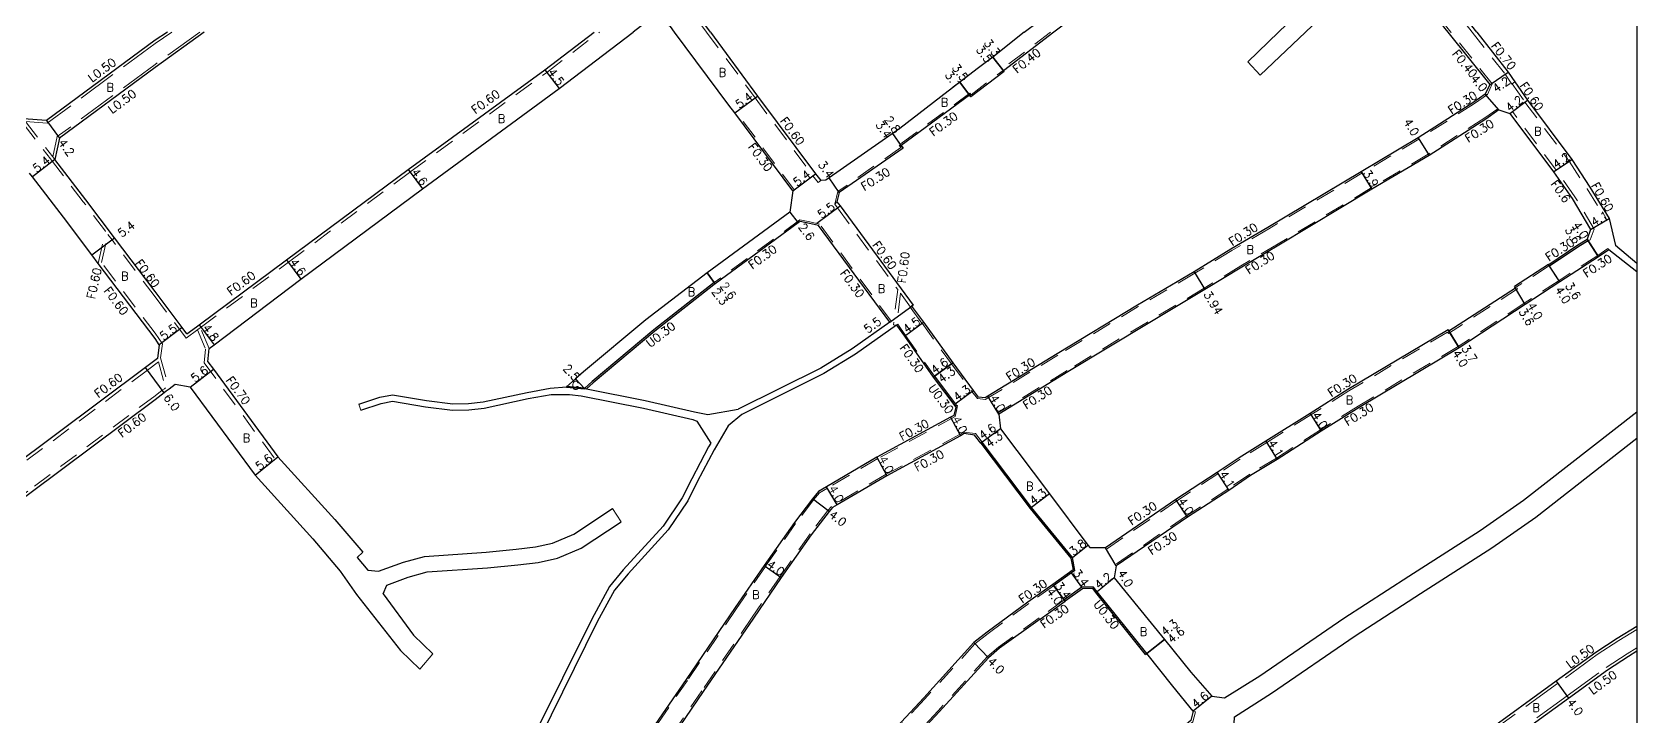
# Model space of a CAD drawing. Header units: metres. Extents: x -3200 to -2400, y -111000 to -110400.
# Drawn here: x -2706.2 to -2400, y -110776.9 to -110646.3 of the extents above; entities that cross this region are included whole.
import ezdxf

# ---------------------------------------------------------------- set-up
doc = ezdxf.new("R2010")
doc.units = ezdxf.units.M
doc.header["$LTSCALE"] = 2.5
doc.linetypes.add('2232000', pattern=[2.5, 1.5, -1])
doc.linetypes.add('2233000', pattern=[4, 3, -1])
for name, color, linetype, lineweight in [('2101000', 177, 'Continuous', 30), ('2102000', 191, 'Continuous', 30), ('2102001', 191, 'Continuous', 9), ('2232000', 4, '2232000', 9), ('2233000', 62, '2233000', 9), ('9201100', 215, 'Continuous', 30), ('9202200', 155, 'Continuous', 60), ('9203500', 155, 'Continuous', 30)]:
    doc.layers.add(name, color=color, linetype=linetype, lineweight=lineweight)
for name, color, linetype in [('2231000', 162, 'Continuous'), ('9201500', 222, 'Continuous'), ('9202100', 82, 'Continuous'), ('999', 7, 'Continuous')]:
    doc.layers.add(name, color=color, linetype=linetype)
doc.styles.add('Dm_Anotation', font='txt.shx', dxfattribs={"bigfont": 'pscdm.shx'})

msp = doc.modelspace()

# ---------------------------------------------------------------- linework, layer by layer
at = {"layer": '2101000'}
for points in [[(-2516.95, -110646.29), (-2508.69, -110640.15), (-2503.16, -110636.04), (-2503.54, -110635.57), (-2494.82, -110629.2), (-2494.47, -110629.69), (-2486.03, -110623.52), (-2486.39, -110623.04), (-2475.26, -110614.82), (-2474.91, -110615.3), (-2466.47, -110608.66), (-2466.02, -110606), (-2474.81, -110595.85), (-2481.06, -110589.17), (-2494.15, -110574.47)], [(-2451.02, -110626.37), (-2452.47, -110621.28), (-2453.29, -110620.34), (-2461.46, -110611.11), (-2463.74, -110610.85), (-2464.44, -110611.39), (-2472.88, -110618.03), (-2483.99, -110626.25), (-2492.47, -110632.43), (-2501.03, -110638.69), (-2506.66, -110642.87), (-2511.25, -110646.29)], [(-2430.57, -110646.29), (-2433.18, -110642.96), (-2437.4, -110637.59), (-2437.95, -110638.03), (-2442.31, -110632.48), (-2441.76, -110632.05), (-2442.3, -110631.36), (-2444.63, -110628.4), (-2446.07, -110626.57), (-2446.59, -110622.6)], [(-2436.04, -110646.29), (-2436.56, -110645.62), (-2440.78, -110640.25), (-2445.14, -110634.71), (-2448.01, -110631.06)], [(-2576.77, -110646.29), (-2580, -110641.93), (-2581.61, -110639.77)], [(-2583.65, -110646.29), (-2584.41, -110645.21), (-2587.92, -110643.51), (-2588.15, -110643.69), (-2591.55, -110646.29)], [(-2673.41, -110646.28), (-2682.77, -110653.06)], [(-2680.4, -110646.28), (-2682.77, -110647.84)], [(-2676.69, -110703.84), (-2674.86, -110702.49), (-2674.37, -110702.12), (-2657.67, -110689.7), (-2634.47, -110672.51), (-2608.4, -110653.5), (-2598.96, -110646.29)], [(-2672.43, -110706.67), (-2671.5, -110705.97), (-2654.93, -110693.4), (-2631.71, -110676.19), (-2605.66, -110657.07), (-2591.55, -110646.29)], [(-2572.11, -110661.7), (-2573.26, -110660.25), (-2583.65, -110646.29)], [(-2576.77, -110646.29), (-2567.78, -110658.48), (-2556.74, -110673.31), (-2555.74, -110674.62)], [(-2516.95, -110646.29), (-2522.9, -110651.04), (-2525.64, -110653.13)], [(-2511.25, -110646.29), (-2520.89, -110653.66)], [(-2428.02, -110656.29), (-2436.04, -110646.29)], [(-2430.57, -110646.29), (-2424.55, -110653.92), (-2423.31, -110655.79), (-2420.87, -110659.3), (-2412.44, -110670.59), (-2408.96, -110675.85), (-2405.31, -110681.83), (-2404.11, -110687.02)], [(-2682.77, -110647.84), (-2703.49, -110663.15), (-2707.88, -110662.81)], [(-2682.77, -110653.06), (-2700.98, -110666.52)], [(-2525.64, -110653.13), (-2529.21, -110655.86), (-2540.65, -110664.69)], [(-2520.77, -110653.82), (-2527.11, -110658.66)], [(-2520.89, -110653.66), (-2520.77, -110653.82)], [(-2428.93, -110658.1), (-2428.02, -110656.29)], [(-2527.11, -110658.66), (-2527.35, -110658.34), (-2540.38, -110667.91)], [(-2428.93, -110658.1), (-2431.13, -110659.63), (-2441.76, -110666.43), (-2452.63, -110672.96), (-2470.41, -110683.55), (-2477.47, -110687.72), (-2484.48, -110692.04), (-2495.3, -110698.4), (-2510.64, -110707.66), (-2523.85, -110715.76), (-2524.35, -110716.07)], [(-2561.06, -110676.55), (-2572.11, -110661.7)], [(-2426.33, -110661.13), (-2428.84, -110662.92), (-2439.64, -110669.82), (-2450.55, -110676.26), (-2468.3, -110686.94), (-2475.39, -110691.14), (-2482.45, -110695.42), (-2493.27, -110701.85), (-2508.58, -110711.09), (-2521.76, -110719.17)], [(-2426.33, -110661.13), (-2424.24, -110661.81)], [(-2424.24, -110661.81), (-2415.9, -110672.97), (-2412.33, -110678.01), (-2408.84, -110683.92), (-2409.52, -110685.79)], [(-2700.98, -110666.52), (-2701.87, -110670.62)], [(-2540.04, -110668.4), (-2552.2, -110676.86), (-2552.65, -110678.66)], [(-2540.38, -110667.91), (-2540.04, -110668.4)], [(-2682.77, -110695.79), (-2690.5, -110685.55), (-2695.98, -110678.29), (-2701.87, -110670.62)], [(-2682.77, -110704.75), (-2693.6, -110690.4), (-2694.81, -110688.8), (-2700.27, -110681.57), (-2706.15, -110673.92), (-2706.73, -110673.17)], [(-2554.77, -110674.5), (-2555.74, -110674.62)], [(-2561.06, -110676.55), (-2561.62, -110680.62), (-2577.42, -110692.22), (-2589.14, -110701.16), (-2601.03, -110711.07), (-2602.54, -110712.45), (-2604.23, -110713.98)], [(-2552.65, -110678.66), (-2552.05, -110679.45), (-2538.12, -110698.38)], [(-2542.56, -110701.64), (-2556.14, -110683.17), (-2557.9, -110682.79), (-2559.66, -110682.4), (-2560.07, -110682.7), (-2575.88, -110694.32), (-2576.06, -110694.08), (-2587.57, -110703.1), (-2599.38, -110712.96), (-2600.83, -110714.27)], [(-2409.3, -110686.13), (-2411.11, -110687.2), (-2416.66, -110690.93)], [(-2409.52, -110685.79), (-2409.47, -110685.88), (-2409.3, -110686.13)], [(-2405.36, -110687.84), (-2407.31, -110689.13), (-2414.7, -110693.95), (-2421.34, -110698.26), (-2433.93, -110706.5), (-2453.03, -110717.9), (-2460.23, -110722.41), (-2468.62, -110727.79), (-2473.72, -110730.87), (-2477.86, -110733.72), (-2485.76, -110738.8), (-2499.37, -110748.13)], [(-2416.88, -110690.59), (-2423.38, -110694.82), (-2423.17, -110695.16), (-2435.88, -110703.36), (-2436.04, -110703.1), (-2455.13, -110714.49), (-2462.37, -110719.04), (-2470.8, -110724.32), (-2475.9, -110727.51), (-2480.12, -110730.3), (-2487.97, -110735.48), (-2501.42, -110744.7)], [(-2416.88, -110690.59), (-2416.82, -110690.68), (-2416.71, -110690.84), (-2416.66, -110690.93)], [(-2676.69, -110703.84), (-2677.59, -110702.65), (-2682.77, -110695.79)], [(-2538.12, -110698.38), (-2538.41, -110698.59)], [(-2538.41, -110698.59), (-2536.16, -110701.65), (-2530.55, -110709.4), (-2526.64, -110714.65), (-2525.69, -110715.93)], [(-2541.28, -110702.21), (-2539.79, -110704.31), (-2534.26, -110712.12), (-2534.02, -110711.94), (-2530.09, -110717.22), (-2529.91, -110717.46)], [(-2681.98, -110705.96), (-2682.77, -110704.75)], [(-2682.29, -110708.54), (-2684.58, -110710.26)], [(-2681.98, -110705.96), (-2682.29, -110708.54)], [(-2672.67, -110709.16), (-2672.43, -110706.67)], [(-2684.58, -110710.26), (-2710.35, -110729.56), (-2735.6, -110748.52), (-2743.31, -110754.32), (-2758.58, -110765.71), (-2760.7, -110767.29)], [(-2672.67, -110709.16), (-2671.6, -110710.61), (-2659.34, -110727.29)], [(-2678.91, -110713.49), (-2680.07, -110714.38), (-2680.62, -110714.79), (-2681.03, -110715.1), (-2682.77, -110716.42)], [(-2676.06, -110714), (-2678.91, -110713.49)], [(-2676.06, -110714), (-2663.67, -110730.84)], [(-2682.77, -110716.42), (-2706.67, -110734.31), (-2732, -110753.32), (-2739.85, -110759.21), (-2755, -110770.52)], [(-2529.91, -110717.46), (-2529.99, -110717.84), (-2530.34, -110719.41)], [(-2524.35, -110716.07), (-2525.69, -110715.93)], [(-2530.34, -110719.41), (-2531, -110719.77), (-2545.02, -110727.4), (-2554.63, -110733.02), (-2556.16, -110733.92), (-2557.33, -110735.32), (-2560.77, -110739.82), (-2566.56, -110748.05), (-2572.04, -110756.08), (-2581.42, -110769.8), (-2589.29, -110781.24), (-2598.95, -110794.26), (-2599.84, -110795.46)], [(-2521.76, -110719.17), (-2521.47, -110721.98)], [(-2528.37, -110722.89), (-2529.1, -110723.29), (-2543.11, -110730.91), (-2552.61, -110736.47), (-2553.52, -110737), (-2554.15, -110737.75), (-2557.55, -110742.19), (-2563.27, -110750.33), (-2568.56, -110758.09), (-2578.15, -110772.1), (-2586.03, -110783.56), (-2595.74, -110796.64)], [(-2507.27, -110749.02), (-2507.72, -110746.52), (-2515.54, -110737), (-2524.94, -110724.53), (-2525.18, -110724.71), (-2526.39, -110723.17), (-2528.37, -110722.89)], [(-2521.47, -110721.98), (-2512.12, -110734.4), (-2504.77, -110744.14), (-2504.32, -110744.7)], [(-2501.42, -110744.7), (-2504.32, -110744.7)], [(-2499.37, -110748.13), (-2499.72, -110750.4)], [(-2511.48, -110751.65), (-2516.22, -110755.02), (-2523.97, -110760.76), (-2526.53, -110762.76), (-2536.07, -110773.28), (-2548.06, -110786.19), (-2559.73, -110798.54), (-2569.09, -110808.33), (-2572.08, -110811.46)], [(-2511.48, -110751.65), (-2511.3, -110751.89)], [(-2507.27, -110749.02), (-2507.86, -110749.43), (-2511.3, -110751.89)], [(-2499.72, -110750.4), (-2490.17, -110762.15), (-2485.15, -110768.42), (-2481.09, -110772.97)], [(-2513.86, -110758.25), (-2509.1, -110754.86)], [(-2505.89, -110752.2), (-2509.28, -110754.62)], [(-2509.28, -110754.62), (-2509.1, -110754.86)], [(-2503.69, -110752.15), (-2505.89, -110752.2)], [(-2484.67, -110775.86), (-2488.54, -110771.07), (-2493.52, -110764.86), (-2502.98, -110753.04), (-2503.69, -110752.15)], [(-2513.86, -110758.25), (-2521.63, -110763.82), (-2523.74, -110765.63), (-2533.12, -110775.97), (-2545.15, -110788.94), (-2556.77, -110801.23), (-2566.2, -110811.1), (-2569.45, -110814.5)], [(-2400, -110759.68), (-2403.74, -110761.94), (-2407.85, -110764.63), (-2415.42, -110770.13), (-2429.24, -110780.15), (-2445.39, -110791.49), (-2448.28, -110793.48), (-2450.62, -110794.39), (-2453.68, -110795.07), (-2456, -110795.25), (-2457.92, -110795.25), (-2460.74, -110794.86), (-2462.82, -110794.2), (-2465.62, -110792.7), (-2468.45, -110788.86), (-2468.97, -110788.13)], [(-2469.8, -110796.42), (-2467.83, -110796.03), (-2466, -110796.95), (-2463.71, -110797.95), (-2461.62, -110798.78), (-2458.19, -110799.25), (-2455.84, -110799.25), (-2453.09, -110799.04), (-2449.45, -110798.23), (-2446.4, -110797.03), (-2443.11, -110794.78), (-2426.89, -110783.39), (-2413.03, -110773.34), (-2405.59, -110767.93), (-2401.61, -110765.33), (-2400, -110764.35)], [(-2484.67, -110775.86), (-2485.14, -110777.6), (-2487.74, -110779.82), (-2498.15, -110787.8), (-2512.68, -110799.65), (-2522.22, -110807.28), (-2532.03, -110815.06), (-2540.1, -110821.52), (-2551.76, -110830.99)]]:
    msp.add_lwpolyline(points, dxfattribs=at)
at = {"layer": '2101000', "flags": 128}
msp.add_lwpolyline([(-2540.65, -110664.69), (-2554.77, -110674.5)], dxfattribs=at)
at = {"layer": '2102000'}
for points in [[(-2451.02, -110626.37), (-2455.9, -110633.75), (-2462.16, -110640.32), (-2468.36, -110646.29)], [(-2448.01, -110631.06), (-2452.76, -110636.26), (-2459.5, -110642.75), (-2463.24, -110646.29)], [(-2468.36, -110646.29), (-2474.27, -110651.98)], [(-2463.24, -110646.29), (-2471.88, -110654.47)], [(-2400, -110690.42), (-2404.11, -110687.02)], [(-2400, -110692.02), (-2405.36, -110687.84)], [(-2541.28, -110702.21), (-2549.1, -110707.71), (-2555.15, -110711.43), (-2570.81, -110719.24), (-2573.41, -110721.39), (-2576.08, -110725.99), (-2579.3, -110732.07), (-2581.12, -110735.72), (-2584.87, -110741.25), (-2592.51, -110749.62), (-2595.08, -110752.76), (-2598.38, -110758.8), (-2609.44, -110781.12), (-2609.64, -110788.95), (-2608.89, -110817.98)], [(-2542.56, -110701.64), (-2549.77, -110706.71), (-2555.73, -110710.38), (-2571.47, -110718.23)], [(-2643.86, -110717.24), (-2639.89, -110715.96), (-2637.45, -110715.5), (-2631, -110716.56), (-2625.96, -110717.21), (-2622.96, -110717.16), (-2620.17, -110716.85), (-2611.78, -110715.01), (-2607.36, -110714.19), (-2604.23, -110713.98)], [(-2600.83, -110714.27), (-2600.47, -110714.34), (-2589.26, -110716.56), (-2579.85, -110718.73), (-2577.3, -110719.24), (-2571.47, -110718.23)], [(-2643.49, -110718.38), (-2639.6, -110717.13), (-2637.44, -110716.72), (-2631.18, -110717.75), (-2626.03, -110718.42), (-2622.89, -110718.36), (-2619.97, -110718.04), (-2611.56, -110716.19), (-2607.21, -110715.39), (-2603.68, -110715.44)], [(-2603.68, -110715.44), (-2601.48, -110715.67), (-2589.57, -110718.02), (-2580.18, -110720.19), (-2579.39, -110720.49), (-2576.71, -110724.69)], [(-2481.09, -110772.97), (-2478.69, -110773.28), (-2471.93, -110769.06), (-2455.93, -110758.12), (-2443.54, -110750.08), (-2429.93, -110741.38), (-2421.65, -110735.59), (-2400, -110718.71)], [(-2476.85, -110778.22), (-2476.8, -110776.9), (-2469.74, -110772.4), (-2453.73, -110761.46), (-2441.3, -110753.4), (-2427.69, -110744.7), (-2419.27, -110738.8), (-2400, -110723.78)], [(-2659.34, -110727.29), (-2648.46, -110739.24), (-2643.15, -110745.5)], [(-2576.71, -110724.69), (-2577.14, -110725.42), (-2580.36, -110731.52), (-2582.16, -110735.12), (-2585.81, -110740.51), (-2593.42, -110748.85), (-2596.08, -110752.08), (-2599.45, -110758.26), (-2610.64, -110780.82), (-2610.84, -110788.95), (-2610.09, -110818.01)], [(-2663.67, -110730.84), (-2652.66, -110742.96), (-2647.45, -110749.13)], [(-2642.19, -110748.94), (-2640.16, -110749.11), (-2635.33, -110747.38), (-2631.37, -110746.31), (-2619.61, -110745.47), (-2613.83, -110744.92), (-2610.17, -110744.51), (-2606.92, -110743.79), (-2602.86, -110742.06), (-2595.49, -110737.18)], [(-2639.22, -110753.42), (-2638.56, -110751.77), (-2634.44, -110750.25), (-2630.86, -110749.28), (-2619.35, -110748.46), (-2613.53, -110747.9), (-2609.68, -110747.47), (-2606, -110746.66), (-2601.43, -110744.71), (-2593.83, -110739.68)], [(-2643.15, -110745.5), (-2644.17, -110746.52), (-2642.19, -110748.94)], [(-2647.45, -110749.13), (-2644.33, -110753.59), (-2635.94, -110764.26), (-2632.26, -110767.82)], [(-2639.22, -110753.42), (-2633.46, -110761.32), (-2629.77, -110764.88)]]:
    msp.add_lwpolyline(points, dxfattribs=at)
at = {"layer": '2102001'}
for points in [[(-2474.27, -110651.98), (-2471.88, -110654.47)], [(-2643.86, -110717.24), (-2643.49, -110718.38)], [(-2595.49, -110737.18), (-2593.83, -110739.68)], [(-2632.26, -110767.82), (-2629.77, -110764.88)]]:
    msp.add_lwpolyline(points, dxfattribs=at)
at = {"layer": '2231000'}
for points in [[(-2409.47, -110685.88), (-2411.27, -110686.95), (-2416.82, -110690.68)], [(-2575.88, -110694.32), (-2576.11, -110694.5), (-2587.38, -110703.34), (-2599.19, -110713.18), (-2600.47, -110714.34)], [(-2534.26, -110712.12), (-2529.99, -110717.84)], [(-2525.18, -110724.71), (-2515.78, -110737.18), (-2508.02, -110746.63), (-2507.57, -110748.86)], [(-2507.57, -110748.86), (-2511.48, -110751.65)], [(-2505.81, -110752.51), (-2509.1, -110754.86)], [(-2503.84, -110752.45), (-2505.81, -110752.51)], [(-2493.75, -110765.04), (-2503.22, -110753.22), (-2503.84, -110752.45)], [(-2493.75, -110765.04), (-2493.52, -110764.86)]]:
    msp.add_lwpolyline(points, dxfattribs=at)
at = {"layer": '2232000'}
for points in [[(-2577.51, -110646.29), (-2580.48, -110642.29), (-2582.24, -110639.92), (-2581.98, -110638.35), (-2581.55, -110638.03), (-2537.94, -110605.47), (-2515.73, -110588.71), (-2496.14, -110574.02)], [(-2463.74, -110610.85), (-2463.99, -110610.53), (-2464.69, -110611.07), (-2473.12, -110617.71), (-2484.23, -110625.93), (-2492.7, -110632.11), (-2501.27, -110638.37), (-2506.9, -110642.55), (-2511.92, -110646.29)], [(-2435.53, -110646.29), (-2436.25, -110645.37), (-2440.47, -110640), (-2444.82, -110634.46), (-2447.69, -110630.81)], [(-2431.46, -110646.29), (-2433.73, -110643.39), (-2437.95, -110638.03)], [(-2676.81, -110704.68), (-2674.62, -110703.05), (-2674.13, -110702.68), (-2657.31, -110690.18), (-2634.12, -110672.99), (-2608.04, -110653.98), (-2597.97, -110646.29)], [(-2577.51, -110646.29), (-2568.26, -110658.84), (-2557.22, -110673.68), (-2556.22, -110674.98)], [(-2511.92, -110646.29), (-2521.14, -110653.35)], [(-2427.61, -110656.16), (-2435.53, -110646.29)], [(-2431.46, -110646.29), (-2425.12, -110654.33), (-2423.89, -110656.19)], [(-2527.06, -110658.24), (-2520.96, -110653.58)], [(-2521.14, -110653.35), (-2520.96, -110653.58), (-2520.89, -110653.66)], [(-2428.53, -110658.18), (-2427.61, -110656.16)], [(-2423.31, -110655.79), (-2423.81, -110656.13), (-2423.89, -110656.19)], [(-2423.81, -110656.13), (-2421.36, -110659.65), (-2412.93, -110670.93), (-2409.47, -110676.17), (-2405.82, -110682.13)], [(-2527.06, -110658.24), (-2527.29, -110657.92), (-2540.79, -110667.84)], [(-2428.53, -110658.18), (-2430.96, -110659.88), (-2441.6, -110666.69), (-2452.48, -110673.22), (-2470.26, -110683.81), (-2477.32, -110687.98), (-2484.33, -110692.3), (-2495.15, -110698.66), (-2510.49, -110707.92), (-2523.7, -110716.02), (-2524.28, -110716.38)], [(-2428.53, -110658.18), (-2428.93, -110658.1)], [(-2707.88, -110662.81), (-2707.47, -110663.34), (-2702.27, -110670.1), (-2701.87, -110670.62)], [(-2571.87, -110661.52), (-2572.11, -110661.7)], [(-2560.82, -110676.38), (-2571.87, -110661.52)], [(-2426.53, -110660.91), (-2429.01, -110662.67), (-2439.8, -110669.57), (-2450.7, -110676), (-2468.45, -110686.69), (-2475.55, -110690.88), (-2482.6, -110695.16), (-2493.42, -110701.59), (-2508.73, -110710.84), (-2521.92, -110718.91)], [(-2426.33, -110661.13), (-2426.53, -110660.91)], [(-2409.3, -110686.13), (-2408.92, -110685.9), (-2408.18, -110683.85), (-2411.83, -110677.68), (-2415.41, -110672.61), (-2423.76, -110661.45), (-2424.24, -110661.81)], [(-2708.35, -110663.18), (-2707.94, -110663.71), (-2702.75, -110670.47), (-2702.35, -110670.99)], [(-2540.45, -110668.32), (-2552.47, -110676.68), (-2553.07, -110679.1)], [(-2540.79, -110667.84), (-2540.45, -110668.32)], [(-2692.23, -110684.24), (-2696.46, -110678.65), (-2702.35, -110670.99)], [(-2555.74, -110674.62), (-2556.22, -110674.98)], [(-2560.82, -110676.38), (-2561.06, -110676.55)], [(-2552.65, -110678.66), (-2553.07, -110679.1)], [(-2553.07, -110679.1), (-2552.53, -110679.81), (-2541.05, -110695.42)], [(-2693.6, -110690.4), (-2692.23, -110684.24)], [(-2559.72, -110682.08), (-2576.06, -110694.08)], [(-2555.96, -110682.9), (-2557.83, -110682.49), (-2559.72, -110682.08)], [(-2542.31, -110701.46), (-2555.96, -110682.9)], [(-2405.82, -110682.13), (-2405.31, -110681.83)], [(-2692.96, -110690.26), (-2691.76, -110684.87)], [(-2682.77, -110696.78), (-2690.97, -110685.91), (-2691.76, -110684.87)], [(-2682.77, -110703.75), (-2692.96, -110690.26)], [(-2405.53, -110687.59), (-2407.48, -110688.88), (-2414.86, -110693.69), (-2421.5, -110698.01), (-2434.09, -110706.25), (-2453.19, -110717.64), (-2460.39, -110722.16), (-2468.78, -110727.54), (-2473.88, -110730.61), (-2478.03, -110733.47), (-2485.92, -110738.55), (-2499.52, -110747.87)], [(-2405.36, -110687.84), (-2405.53, -110687.59)], [(-2416.71, -110690.84), (-2422.97, -110694.91), (-2422.77, -110695.26), (-2435.98, -110703.78), (-2436.14, -110703.51), (-2454.97, -110714.75), (-2462.22, -110719.29), (-2470.64, -110724.57), (-2475.73, -110727.77), (-2479.96, -110730.55), (-2487.81, -110735.72), (-2501.27, -110744.96)], [(-2541.05, -110695.42), (-2541.88, -110702.13)], [(-2540.53, -110696.12), (-2541.28, -110702.21)], [(-2540.53, -110696.12), (-2538.61, -110698.73)], [(-2676.81, -110704.68), (-2682.77, -110696.78)], [(-2538.65, -110698.76), (-2538.61, -110698.73), (-2538.41, -110698.59)], [(-2538.65, -110698.76), (-2536.4, -110701.83), (-2530.79, -110709.57), (-2526.88, -110714.83), (-2525.85, -110716.21)], [(-2672.43, -110706.67), (-2674.13, -110702.68)], [(-2542.31, -110701.46), (-2542.56, -110701.64)], [(-2541.88, -110702.13), (-2541.28, -110702.21)], [(-2541.04, -110702.03), (-2541.28, -110702.21)], [(-2541.04, -110702.03), (-2539.54, -110704.14), (-2534.02, -110711.94)], [(-2681.37, -110705.78), (-2682.77, -110703.75)], [(-2681.37, -110705.78), (-2681.7, -110708.43)], [(-2674.7, -110703.11), (-2673.14, -110706.78), (-2673.39, -110709.36), (-2659.88, -110727.73)], [(-2681.7, -110708.43), (-2680.07, -110714.38)], [(-2684.22, -110710.75), (-2709.99, -110730.04), (-2735.24, -110749), (-2742.95, -110754.8), (-2758.23, -110766.19), (-2760.29, -110767.73)], [(-2684.22, -110710.75), (-2682.12, -110709.16)], [(-2682.12, -110709.16), (-2680.76, -110714.14)], [(-2680.76, -110714.14), (-2680.98, -110714.31), (-2681.39, -110714.62), (-2682.77, -110715.67)], [(-2682.77, -110715.67), (-2707.03, -110733.83), (-2732.36, -110752.84), (-2740.21, -110758.73), (-2755.55, -110770.19)], [(-2529.62, -110717.52), (-2529.7, -110717.91), (-2530.07, -110719.61)], [(-2529.91, -110717.46), (-2529.62, -110717.52)], [(-2524.28, -110716.38), (-2525.85, -110716.21)], [(-2530.07, -110719.61), (-2544.87, -110727.66), (-2554.48, -110733.28), (-2555.96, -110734.16), (-2557.1, -110735.51), (-2560.53, -110740), (-2566.31, -110748.22), (-2571.79, -110756.25), (-2581.18, -110769.97), (-2589.04, -110781.41), (-2599.6, -110795.64)], [(-2521.92, -110718.91), (-2521.76, -110719.17)], [(-2528.45, -110722.59), (-2529.24, -110723.03), (-2543.26, -110730.65), (-2553.72, -110736.77), (-2554.39, -110737.56), (-2557.79, -110742.01), (-2563.51, -110750.16), (-2568.81, -110757.92), (-2578.4, -110771.93), (-2586.28, -110783.38), (-2595.98, -110796.46)], [(-2524.94, -110724.53), (-2526.24, -110722.87), (-2528.45, -110722.59)], [(-2659.88, -110727.73), (-2659.34, -110727.29)], [(-2501.27, -110744.96), (-2501.42, -110744.7)], [(-2499.52, -110747.87), (-2499.37, -110748.13)], [(-2511.3, -110751.89), (-2511.31, -110751.89), (-2516.05, -110755.27), (-2523.79, -110761), (-2526.32, -110762.98), (-2535.85, -110773.48), (-2547.84, -110786.39), (-2559.51, -110798.75), (-2568.87, -110808.54), (-2571.87, -110811.67)], [(-2509.28, -110754.62), (-2514.03, -110758.01), (-2521.81, -110763.59), (-2523.95, -110765.42), (-2533.34, -110775.77), (-2545.37, -110788.74), (-2556.98, -110801.02), (-2566.42, -110810.89), (-2569.66, -110814.28)], [(-2484.23, -110775.95), (-2484.73, -110777.84), (-2487.46, -110780.16), (-2497.87, -110788.15), (-2512.39, -110800), (-2521.94, -110807.63), (-2531.74, -110815.41), (-2539.82, -110821.87), (-2551.48, -110831.34)], [(-2484.67, -110775.86), (-2484.23, -110775.95)]]:
    msp.add_lwpolyline(points, dxfattribs=at)
at = {"layer": '2233000'}
for points in [[(-2679.56, -110646.28), (-2682.77, -110648.46)], [(-2674.24, -110646.28), (-2682.77, -110652.44)], [(-2682.77, -110648.46), (-2703.34, -110663.66), (-2707.47, -110663.34)], [(-2682.77, -110652.44), (-2701.43, -110666.23)], [(-2701.43, -110666.23), (-2702.27, -110670.1)], [(-2400, -110760.27), (-2403.47, -110762.36), (-2407.57, -110765.05), (-2415.13, -110770.53), (-2428.95, -110780.55), (-2445.1, -110791.9), (-2448.05, -110793.92), (-2450.47, -110794.87), (-2453.6, -110795.57), (-2455.98, -110795.75), (-2457.96, -110795.75), (-2460.85, -110795.35), (-2463.02, -110794.67), (-2465.95, -110793.09), (-2468.84, -110789.17)], [(-2470.04, -110795.95), (-2467.76, -110795.51), (-2465.79, -110796.49), (-2463.52, -110797.49), (-2461.49, -110798.29), (-2458.16, -110798.75), (-2455.86, -110798.75), (-2453.16, -110798.55), (-2449.59, -110797.75), (-2446.63, -110796.59), (-2443.39, -110794.37), (-2427.18, -110782.98), (-2413.33, -110772.93), (-2405.87, -110767.52), (-2401.88, -110764.9), (-2400, -110763.77)]]:
    msp.add_lwpolyline(points, dxfattribs=at)
at = {"layer": '9201100'}
for points in [[(-2608.4, -110653.5), (-2605.66, -110657.07)], [(-2522.9, -110651.04), (-2520.89, -110653.66)], [(-2520.77, -110653.82), (-2522.9, -110651.04)], [(-2527.35, -110658.34), (-2529.21, -110655.86)], [(-2529.21, -110655.86), (-2527.11, -110658.66)], [(-2428.02, -110656.29), (-2424.55, -110653.92)], [(-2572.11, -110661.7), (-2567.78, -110658.48)], [(-2426.33, -110661.13), (-2428.93, -110658.1)], [(-2424.24, -110661.81), (-2420.87, -110659.3)], [(-2703.49, -110663.15), (-2700.98, -110666.52)], [(-2441.76, -110666.43), (-2439.64, -110669.82)], [(-2701.87, -110670.62), (-2706.15, -110673.92)], [(-2415.9, -110672.97), (-2412.44, -110670.59)], [(-2634.47, -110672.51), (-2631.71, -110676.19)], [(-2561.06, -110676.55), (-2556.74, -110673.31)], [(-2452.63, -110672.96), (-2450.55, -110676.26)], [(-2561.62, -110680.62), (-2560.07, -110682.7)], [(-2556.47, -110682.73), (-2552.05, -110679.45)], [(-2408.84, -110683.92), (-2405.31, -110681.83)], [(-2694.81, -110688.8), (-2690.5, -110685.55)], [(-2409.52, -110685.79), (-2407.31, -110689.13)], [(-2407.31, -110689.13), (-2409.3, -110686.13)], [(-2657.67, -110689.7), (-2654.93, -110693.4)], [(-2577.42, -110692.22), (-2576.06, -110694.08)], [(-2575.88, -110694.32), (-2577.42, -110692.22)], [(-2484.48, -110692.04), (-2482.45, -110695.42)], [(-2414.7, -110693.95), (-2416.88, -110690.59)], [(-2414.7, -110693.95), (-2416.66, -110690.93)], [(-2421.34, -110698.26), (-2423.38, -110694.82)], [(-2421.34, -110698.26), (-2423.17, -110695.16)], [(-2542.56, -110701.64), (-2538.12, -110698.38)], [(-2677.59, -110702.65), (-2681.98, -110705.96)], [(-2674.37, -110702.12), (-2671.5, -110705.97)], [(-2539.79, -110704.31), (-2536.16, -110701.65)], [(-2436.04, -110703.1), (-2433.93, -110706.5)], [(-2433.93, -110706.5), (-2435.88, -110703.36)], [(-2681.03, -110715.1), (-2684.58, -110710.26)], [(-2676.06, -110714), (-2671.6, -110710.61)], [(-2534.26, -110712.12), (-2530.55, -110709.4)], [(-2530.55, -110709.4), (-2534.02, -110711.94)], [(-2600.83, -110714.27), (-2602.54, -110712.45)], [(-2530.09, -110717.22), (-2526.64, -110714.65)], [(-2521.76, -110719.17), (-2523.85, -110715.76)], [(-2531, -110719.77), (-2529.1, -110723.29)], [(-2462.37, -110719.04), (-2460.23, -110722.41)], [(-2521.47, -110721.98), (-2525.18, -110724.71)], [(-2521.47, -110721.98), (-2524.94, -110724.53)], [(-2663.67, -110730.84), (-2659.34, -110727.29)], [(-2470.8, -110724.32), (-2468.62, -110727.79)], [(-2545.02, -110727.4), (-2543.11, -110730.91)], [(-2480.12, -110730.3), (-2477.86, -110733.72)], [(-2552.61, -110736.47), (-2554.63, -110733.02)], [(-2554.15, -110737.75), (-2557.33, -110735.32)], [(-2512.12, -110734.4), (-2515.54, -110737)], [(-2485.76, -110738.8), (-2487.97, -110735.48)], [(-2507.72, -110746.52), (-2504.77, -110744.14)], [(-2499.37, -110748.13), (-2501.42, -110744.7)], [(-2566.56, -110748.05), (-2563.27, -110750.33)], [(-2509.1, -110754.86), (-2511.48, -110751.65)], [(-2505.89, -110752.2), (-2507.86, -110749.43)], [(-2499.72, -110750.4), (-2502.98, -110753.04)], [(-2511.3, -110751.89), (-2509.28, -110754.62)], [(-2523.74, -110765.63), (-2526.53, -110762.76)], [(-2493.75, -110765.04), (-2490.17, -110762.15)], [(-2490.17, -110762.15), (-2493.52, -110764.86)], [(-2415.42, -110770.13), (-2413.03, -110773.34)], [(-2481.09, -110772.97), (-2484.67, -110775.86)]]:
    msp.add_lwpolyline(points, dxfattribs=at)
at = {"layer": '9201100', "flags": 128}
for points in [[(-2540.04, -110668.4), (-2541.98, -110665.61)], [(-2540.38, -110667.91), (-2541.98, -110665.61)], [(-2552.2, -110676.86), (-2554.14, -110674.07)]]:
    msp.add_lwpolyline(points, dxfattribs=at)
at = {"layer": '9202200'}
msp.add_lwpolyline([(-2600.83, -110714.27), (-2604.23, -110713.98)], dxfattribs=at)
at = {"layer": '999'}
msp.add_lwpolyline([(-3200, -110400), (-2400, -110400), (-2400, -111000), (-3200, -111000)], close=True, dxfattribs=at)

# ---------------------------------------------------------------- texts
at = {"layer": '9201500', "style": 'Dm_Anotation'}
for s, rotation, p in [('3.3', 307.3853, (-2524.72, -110648.38)), ('3.5', 307.3853, (-2526.21, -110649.62)), ('4.5', 307.3868, (-2607.92, -110653.95)), ('3.1', 306.8379, (-2532.16, -110654.47)), ('3.5', 306.8378, (-2530.81, -110653.09)), ('4.0', 310.5583, (-2431.83, -110655.23)), ('4.2', 34.3619, (-2426.86, -110657.93)), ('5.4', 36.6614, (-2571.29, -110660.96)), ('4.2', 36.7687, (-2424.3, -110661.6)), ('2.8', 304.8091, (-2543.67, -110662.99)), ('3.4', 304.8014, (-2545.38, -110663.92)), ('4.0', 302.002, (-2444.61, -110663.38)), ('4.2', 306.6517, (-2701.33, -110667.4)), ('5.4', 37.5573, (-2705.34, -110673.17)), ('3.4', 304.8091, (-2556.35, -110671.52)), ('4.2', 34.5414, (-2415.39, -110672.4)), ('4.6', 306.8698, (-2633.97, -110673.01)), ('5.4', 36.8747, (-2560.24, -110675.81)), ('3.9', 302.2921, (-2452.36, -110673.21)), ('5.5', 36.5831, (-2555.6, -110681.96)), ('4.1', 30.6123, (-2408.2, -110683.4)), ('5.4', 37.0468, (-2689.14, -110685.53)), ('2.6', 306.5913, (-2560.12, -110683.47)), ('3.6', 303.4786, (-2413.82, -110684)), ('4.0', 303.4786, (-2412.34, -110683.09)), ('4.6', 306.5401, (-2657.17, -110690.2)), ('2.3', 306.2989, (-2576.62, -110695.82)), ('2.6', 306.2989, (-2575.04, -110694.7)), ('3.94', 301.0078, (-2482.76, -110696.29)), ('4.0', 303.0173, (-2415.73, -110695.43)), ('3.6', 303.0173, (-2413.77, -110694.66)), ('3.6', 300.6642, (-2422.62, -110699.55)), ('4.0', 300.6642, (-2421.02, -110698.43)), ('5.5', 37.0473, (-2681.12, -110705.19)), ('4.8', 306.6305, (-2673.81, -110702.7)), ('5.5', 36.3421, (-2546.76, -110703.84)), ('4.5', 36.2783, (-2539.32, -110703.85)), ('4.6', 36.2788, (-2533.98, -110711.61)), ('4.0', 301.8382, (-2435.29, -110707.52)), ('3.7', 301.8382, (-2433.56, -110706.57)), ('5.6', 37.2649, (-2675.16, -110713.19)), ('2.5', 313.1635, (-2605.04, -110710.54)), ('4.3', 36.2788, (-2532.63, -110713.32)), ('4.3', 36.6609, (-2529.71, -110716.81)), ('6.0', 306.2619, (-2681.23, -110716.01)), ('4.0', 301.4939, (-2523.56, -110716.05)), ('4.0', 298.311, (-2530.72, -110720.07)), ('4.6', 36.3274, (-2524.86, -110724.12)), ('4.0', 302.3971, (-2462.08, -110719.32)), ('4.3', 36.3274, (-2523.56, -110725.65)), ('5.6', 39.3411, (-2662.81, -110730)), ('4.1', 302.0834, (-2470.47, -110724.64)), ('4.0', 298.5498, (-2544.74, -110727.7)), ('4.0', 300.3762, (-2554.34, -110733.31)), ('4.3', 37.155, (-2515.17, -110736.59)), ('4.1', 303.3942, (-2479.79, -110730.62)), ('4.0', 303.6939, (-2487.67, -110735.75)), ('4.0', 322.5607, (-2554.32, -110738.63)), ('3.8', 38.9309, (-2507.55, -110746.26)), ('4.0', 325.3364, (-2566.17, -110748.2)), ('3.4', 306.5706, (-2511.16, -110751.91)), ('3.4', 305.4849, (-2507.72, -110749.46)), ('4.2', 38.9311, (-2502.66, -110752.64)), ('4.0', 300.9156, (-2499.15, -110749.45)), ('4.0', 306.5706, (-2512.75, -110753.02)), ('4.3', 38.9309, (-2490.05, -110761.57)), ('4.6', 38.9309, (-2488.79, -110762.99)), ('4.0', 314.1306, (-2524.04, -110766.48)), ('4.6', 38.9435, (-2484.19, -110775.35)), ('4.0', 306.6263, (-2413.44, -110774.14))]:
    msp.add_text(s, height=1.6, rotation=rotation, dxfattribs=at).set_placement(p)
at = {"layer": '9202100', "style": 'Dm_Anotation'}
for s, p in [('B', (-2575.23, -110654.79)), ('B', (-2692.08, -110657.61)), ('B', (-2532.87, -110660.48)), ('B', (-2617.38, -110663.62)), ('B', (-2419.62, -110665.99)), ('B', (-2474.5, -110688.6)), ('B', (-2689.28, -110693.65)), ('B', (-2581.13, -110696.63)), ('B', (-2544.88, -110696.02)), ('B', (-2664.64, -110698.77)), ('G', (-2603.27, -110714.48)), ('B', (-2455.55, -110717.29)), ('B', (-2666.06, -110724.51)), ('B', (-2516.59, -110733.71)), ('B', (-2568.85, -110754.43)), ('B', (-2494.86, -110761.48)), ('B', (-2419.93, -110775.95))]:
    msp.add_text(s, height=1.6, dxfattribs=at).set_placement(p)
at = {"layer": '9203500', "style": 'Dm_Anotation'}
for s, rotation, p in [('F0.40', 38.3482, (-2518.31, -110654.25)), ('F0.40', 308.726, (-2435.33, -110650.46)), ('F0.70', 308.2303, (-2427.93, -110648.95)), ('L0.50', 36.4481, (-2694.82, -110655.92)), ('F0.60', 304.5256, (-2422.45, -110656.5)), ('L0.50', 36.4481, (-2690.98, -110661.91)), ('F0.60', 36.0993, (-2621.66, -110662)), ('F0.30', 32.5855, (-2435.38, -110662.03)), ('F0.60', 306.6614, (-2563.59, -110663.23)), ('F0.30', 36.2936, (-2534.27, -110666.23)), ('F0.30', 32.5855, (-2432.16, -110667.42)), ('F0.30', 306.6598, (-2569.67, -110668.22)), ('F0.30', 32.7538, (-2547.4, -110676.62)), ('F0.6', 305.2679, (-2416.54, -110675.23)), ('F0.60', 300.6125, (-2408.81, -110675.55)), ('F0.30', 32.5855, (-2477.24, -110687.16)), ('F0.30', 36.2956, (-2568.81, -110691.59)), ('F0.60', 306.3421, (-2545.99, -110686.91)), ('F0.30', 33.0144, (-2416.8, -110690.08)), ('F0.60', 307.0473, (-2686.67, -110690.4)), ('F0.60', 82.9234, (-2539.53, -110694.28)), ('F0.30', 32.5855, (-2474.03, -110692.56)), ('F0.30', 33.114, (-2409.62, -110693.17)), ('F0.60', 77.4557, (-2694.27, -110697.34)), ('F0.60', 36.6318, (-2668.26, -110696.63)), ('F0.30', 306.3421, (-2552.15, -110692.29)), ('F0.60', 307.0473, (-2692.65, -110695.65)), ('U0.30', 38.1118, (-2588.26, -110706.56)), ('F0.30', 305.3317, (-2540.76, -110706.54)), ('F0.30', 32.5855, (-2519.71, -110712.9)), ('F0.60', 37.2959, (-2693.58, -110716.14)), ('F0.70', 306.3182, (-2669.34, -110712.69)), ('F0.30', 32.0842, (-2458.34, -110715.96)), ('U0.30', 306.6616, (-2535.31, -110714.22)), ('F0.30', 32.5855, (-2516.49, -110718.29)), ('F0.30', 32.0897, (-2455.18, -110721.5)), ('F0.60', 37.2242, (-2689.06, -110723.7)), ('F0.30', 28.5516, (-2540.2, -110724.32)), ('F0.30', 28.5517, (-2537.32, -110730.18)), ('F0.30', 33.3923, (-2496.43, -110740.42)), ('F0.30', 32.7811, (-2492.63, -110746.1)), ('F0.30', 35.4821, (-2517.25, -110755.33)), ('U0.30', 308.683, (-2503.83, -110755.47)), ('F0.30', 35.4821, (-2513.13, -110760.12)), ('L0.50', 35.9765, (-2412.75, -110767.74)), ('L0.50', 35.9807, (-2408.46, -110772.74))]:
    msp.add_text(s, height=1.6, rotation=rotation, dxfattribs=at).set_placement(p)

doc.saveas('drawing.dxf')
